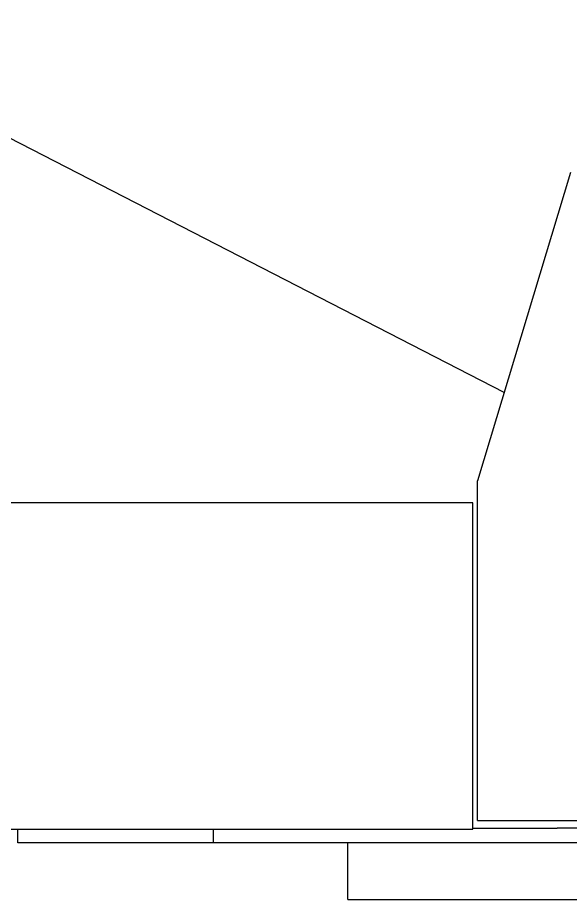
# Model space of a CAD drawing. Extents: x -120528 to -38681, y -40362 to 40632.
# Drawn here: x -63714 to -62508, y -38678 to -36754 of the extents above; entities that cross this region are included whole.
import ezdxf

# ---------------------------------------------------------------- set-up
doc = ezdxf.new("R2010")
doc.units = 0
doc.layers.get('0').update_dxf_attribs({"linetype": 'CONTINUOUS'})

msp = doc.modelspace()

# ---------------------------------------------------------------- linework, layer by layer
at = {"color": 40, "linetype": 'Continuous'}
for p, q in [((-62652.98, -37571.86), (-64242.97, -36753.87)), ((-62508.4, -37091.57), (-62710.97, -37764.5)), ((-62710.97, -38505.87), (-62710.97, -37764.5)), ((-62720.97, -37812.87), (-63867.97, -37812.87)), ((-62720.97, -38524.87), (-62720.97, -37812.87)), ((-62710.97, -38505.87), (-60909.84, -38505.87)), ((-63867.97, -38524.87), (-62720.97, -38524.87)), ((-63713.97, -38554.87), (-63713.97, -38524.87)), ((-63286.97, -38554.87), (-63286.97, -38524.87)), ((-62720.97, -38522.87), (-62537.18, -38522.87)), ((-62286.97, -38522.87), (-62537.18, -38522.87)), ((-63286.97, -38554.87), (-63713.97, -38554.87)), ((-62286.97, -38554.87), (-63286.97, -38554.87)), ((-62993.97, -38677.87), (-62993.97, -38554.87)), ((-62993.97, -38677.87), (-62286.97, -38677.87))]:
    msp.add_line(p, q, dxfattribs=at)

doc.saveas('drawing.dxf')
